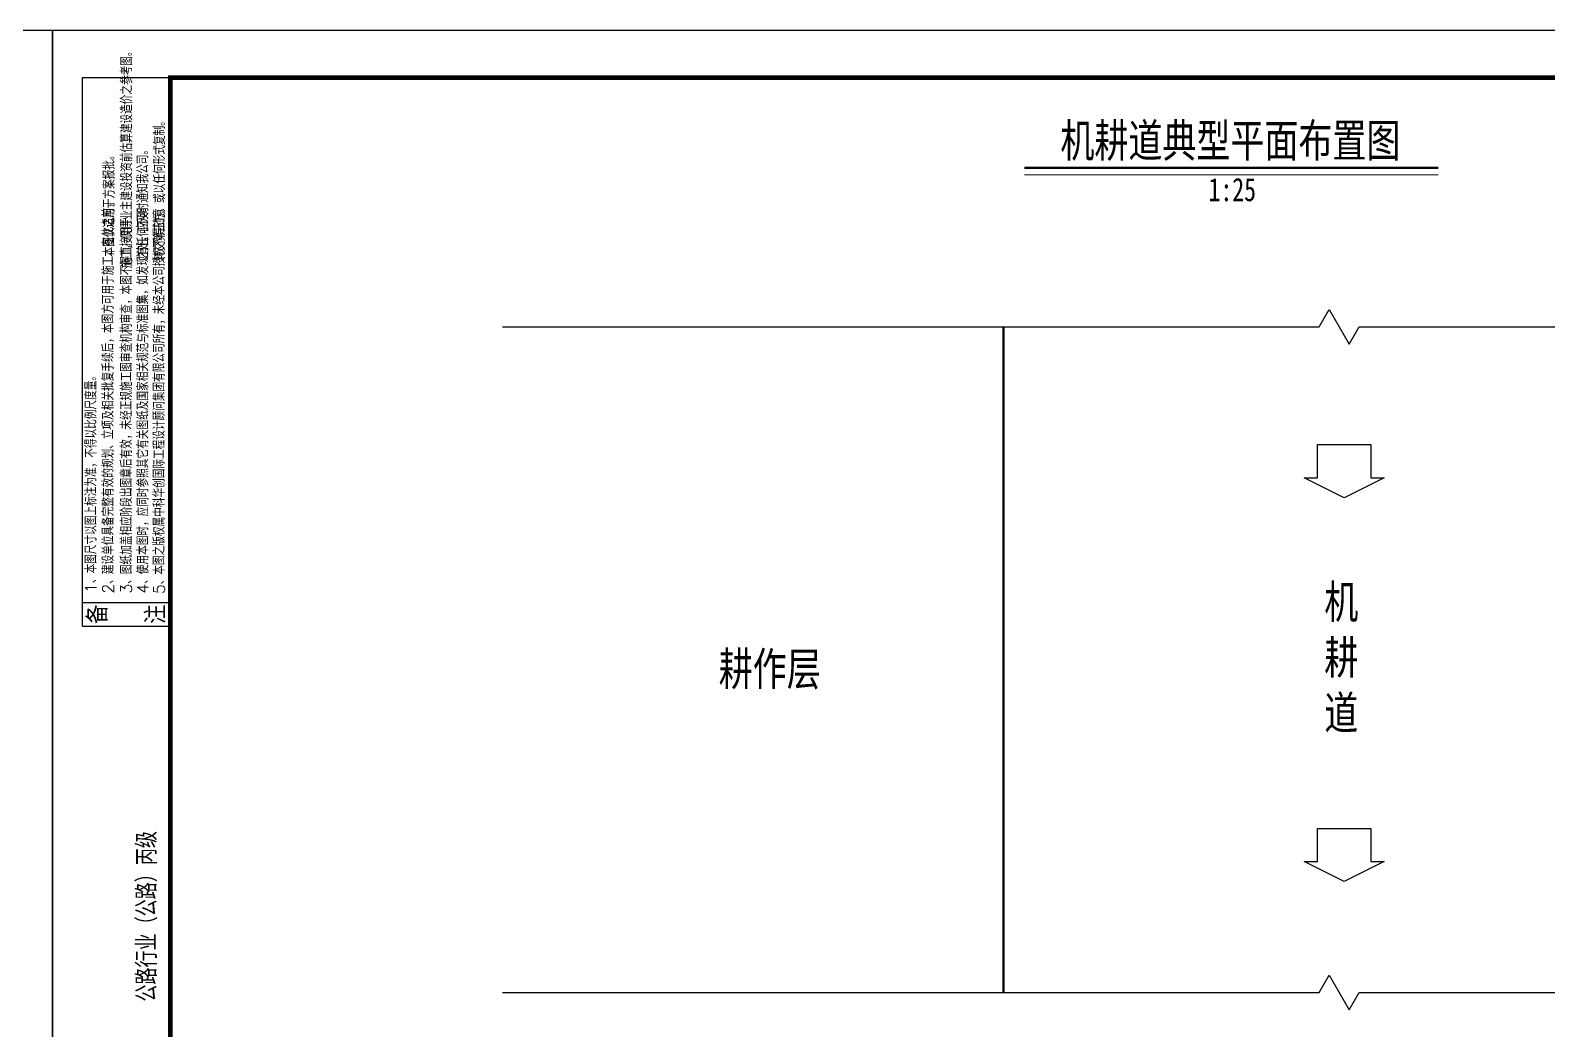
# Model space of a CAD drawing. Extents: x 4283 to 40403, y 1134 to 1764.
# Drawn here: x 4699.2 to 4927.4, y 1283.1 to 1433.3 of the extents above; entities that cross this region are included whole.
import ezdxf
from ezdxf.enums import TextEntityAlignment as Align

# ---------------------------------------------------------------- set-up
doc = ezdxf.new("R2010")
doc.units = 0
doc.layers.add('0-文字 0.15', color=7, linetype='Continuous', lineweight=15)
doc.layers.add('0-结构粗实线 0.5', color=7, linetype='Continuous', lineweight=50)
for name, color, linetype in [('PUB_TEXT', 7, 'Continuous'), ('PUB_TITLE', 4, 'Continuous'), ('S-MODIFY', 4, 'Continuous'), ('华泽绵阳图框', 7, 'Continuous'), ('致远博图框', 7, 'Continuous')]:
    doc.layers.add(name, color=color, linetype=linetype)
doc.styles.add('-宋体', font='', dxfattribs={"width": 0.8})
doc.styles.add('0-仿宋国标', font='', dxfattribs={"width": 0.75})
doc.styles.add('_TCH_WINDOW', font='SIMPLEX', dxfattribs={"height": 3.5, "bigfont": 'GBCBIG'})
doc.styles.add('仿宋_GB2312', font='', dxfattribs={"width": 0.75})
doc.styles.add('长仿宋', font='', dxfattribs={"width": 0.7, "height": 5})
doc.styles.get('-宋体').set_extended_font_data('SimSun')
doc.styles.get('0-仿宋国标').set_extended_font_data('仿宋_GB2312')
doc.styles.get('仿宋_GB2312').set_extended_font_data('FangSong_GB2312')
doc.styles.get('长仿宋').set_extended_font_data('SimSun')

# ---------------------------------------------------------------- blocks, each defined once
blk = doc.blocks.new('BEIZHU')
at = {"layer": 'PUB_TEXT', "color": 7, "style": '_TCH_WINDOW'}
for s, p in [('施工，仅供业主建设投资前估算建设造价之参考图。', (-299297, -79000)), ('转交第三方，或以任何形式复制。', (-298802, -78889)), ('本图仅适用于方案报批。', (-299561, -78824)), ('之处，应及时通知我公司。', (-299054, -78885)), ('2、建设单位具备完整有效的规划、立项及相关批复手续后，本图方可用于施工，在此之前，', (-299576, -83890)), ('3、图纸加盖相应阶段出图章后有效，未经正规施工图审查机构审查，本图不得直接用于', (-299301, -83890)), ('4、使用本图时，应同时参照其它有关图纸及国家相关规范与标准图集，如发现有任何不明', (-299053, -83890)), ('5、本图之版权属中科华创国际工程设计顾问集团有限公司所有，未经本公司授权不得随意', (-298809, -83898)), ('1、本图尺寸以图上标注为准，不得以比例尺度量。', (-299834, -83879))]:
    blk.add_text(s, height=170.5, rotation=90, dxfattribs=at).set_placement(p)

msp = doc.modelspace()

# ---------------------------------------------------------------- linework, layer by layer
at = {"color": 9}
for points in [[(4770.18, 1388.78), (4892.99, 1388.78), (4894.49, 1391.38), (4897.49, 1386.18), (4898.99, 1388.78), (5021.79, 1388.78)], [(4770.18, 1288.72), (4892.99, 1288.72), (4894.49, 1291.31), (4897.49, 1286.12), (4898.99, 1288.72), (5021.79, 1288.72)]]:
    msp.add_lwpolyline(points, dxfattribs=at)
for points in [[(4900.75, 1366.07), (4902.75, 1366.07), (4896.75, 1363.07), (4890.75, 1366.07), (4892.75, 1366.07), (4892.75, 1371.07), (4900.75, 1371.07), (4900.75, 1366.07)], [(4900.75, 1308.4), (4902.75, 1308.4), (4896.75, 1305.4), (4890.75, 1308.4), (4892.75, 1308.4), (4892.75, 1313.4), (4900.75, 1313.4), (4900.75, 1308.4)]]:
    msp.add_lwpolyline(points)
at = {"layer": '0-文字 0.15', "lineweight": 50}
msp.add_line((4848.68, 1412.68), (4910.91, 1412.68), dxfattribs=at)
at = {"layer": '0-文字 0.15', "flags": 128}
msp.add_lwpolyline([(4848.68, 1411.62), (4910.91, 1411.62)], dxfattribs=at)
at = {"layer": '0-结构粗实线 0.5'}
msp.add_lwpolyline([(4845.52, 1388.78), (4845.52, 1288.72)], dxfattribs=at)
at = {"layer": 'PUB_TITLE', "color": 7}
for p, q in [((4707.02, 1343.8), (4707.02, 1426.23)), ((4707.02, 1426.23), (4720.21, 1426.23)), ((4707.02, 1347.34), (4720.21, 1347.34)), ((4707.02, 1343.8), (4720.21, 1343.8))]:
    msp.add_line(p, q, dxfattribs=at)
at = {"layer": 'PUB_TITLE'}
for points in [[(4282.53, 1136.33), (4702.53, 1136.33), (4702.53, 1433.33), (4282.53, 1433.33)], [(4702.53, 1136.33), (5122.53, 1136.33), (5122.53, 1433.33), (4702.53, 1433.33)]]:
    msp.add_lwpolyline(points, close=True, dxfattribs=at)
at = {"layer": 'S-MODIFY'}
for points in [[(4282.53, 1136.33), (4702.53, 1136.33), (4702.53, 1433.33), (4282.53, 1433.33)], [(4702.53, 1136.33), (5122.53, 1136.33), (5122.53, 1433.33), (4702.53, 1433.33)]]:
    msp.add_lwpolyline(points, close=True, dxfattribs=at)
at = {"layer": '华泽绵阳图框', "color": 7, "const_width": 0.707}
msp.add_lwpolyline([(4720.21, 1143.4), (5115.46, 1143.4), (5115.46, 1426.23), (4720.21, 1426.23)], close=True, dxfattribs=at)

# ---------------------------------------------------------------- block references
at = {"xscale": 0.009999999999990905, "yscale": 0.009999999999990905, "zscale": 0.009999999999990905}
msp.add_blockref('BEIZHU', (7707.47, 2187.59), dxfattribs=at)

# ---------------------------------------------------------------- texts
at = {"style": '0-仿宋国标', "width": 0.75}
msp.add_text('耕作层', height=5, dxfattribs=at).set_placement((4802.7, 1334.87))
at = {"color": 7, "insert": (4893.76, 1349.94), "char_height": 5, "width": 6.6698, "attachment_point": 1, "style": '仿宋_GB2312'}
msp.add_mtext('\\A1;机耕道', dxfattribs=at)
at = {"layer": '0-文字 0.15', "style": '0-仿宋国标', "width": 0.75}
for s, height, p in [('机耕道典型平面布置图', 5, (4879.65, 1416.87)), ('1:25', 3.5, (4879.93, 1409.38))]:
    msp.add_text(s, height=height, dxfattribs=at).set_placement(p, align=Align.MIDDLE)
at = {"layer": 'PUB_TEXT', "color": 7, "style": '-宋体', "width": 0.8}
for s, p in [('备', (4710.5, 1344.13)), ('注', (4719.26, 1344.13))]:
    msp.add_text(s, height=2.66, rotation=90, dxfattribs=at).set_placement(p)
at = {"layer": '致远博图框', "style": '长仿宋', "width": 0.7}
msp.add_text('公路行业（公路）丙级', height=2.685, rotation=90, dxfattribs=at).set_placement((4717.92, 1287.36))

doc.saveas('drawing.dxf')
